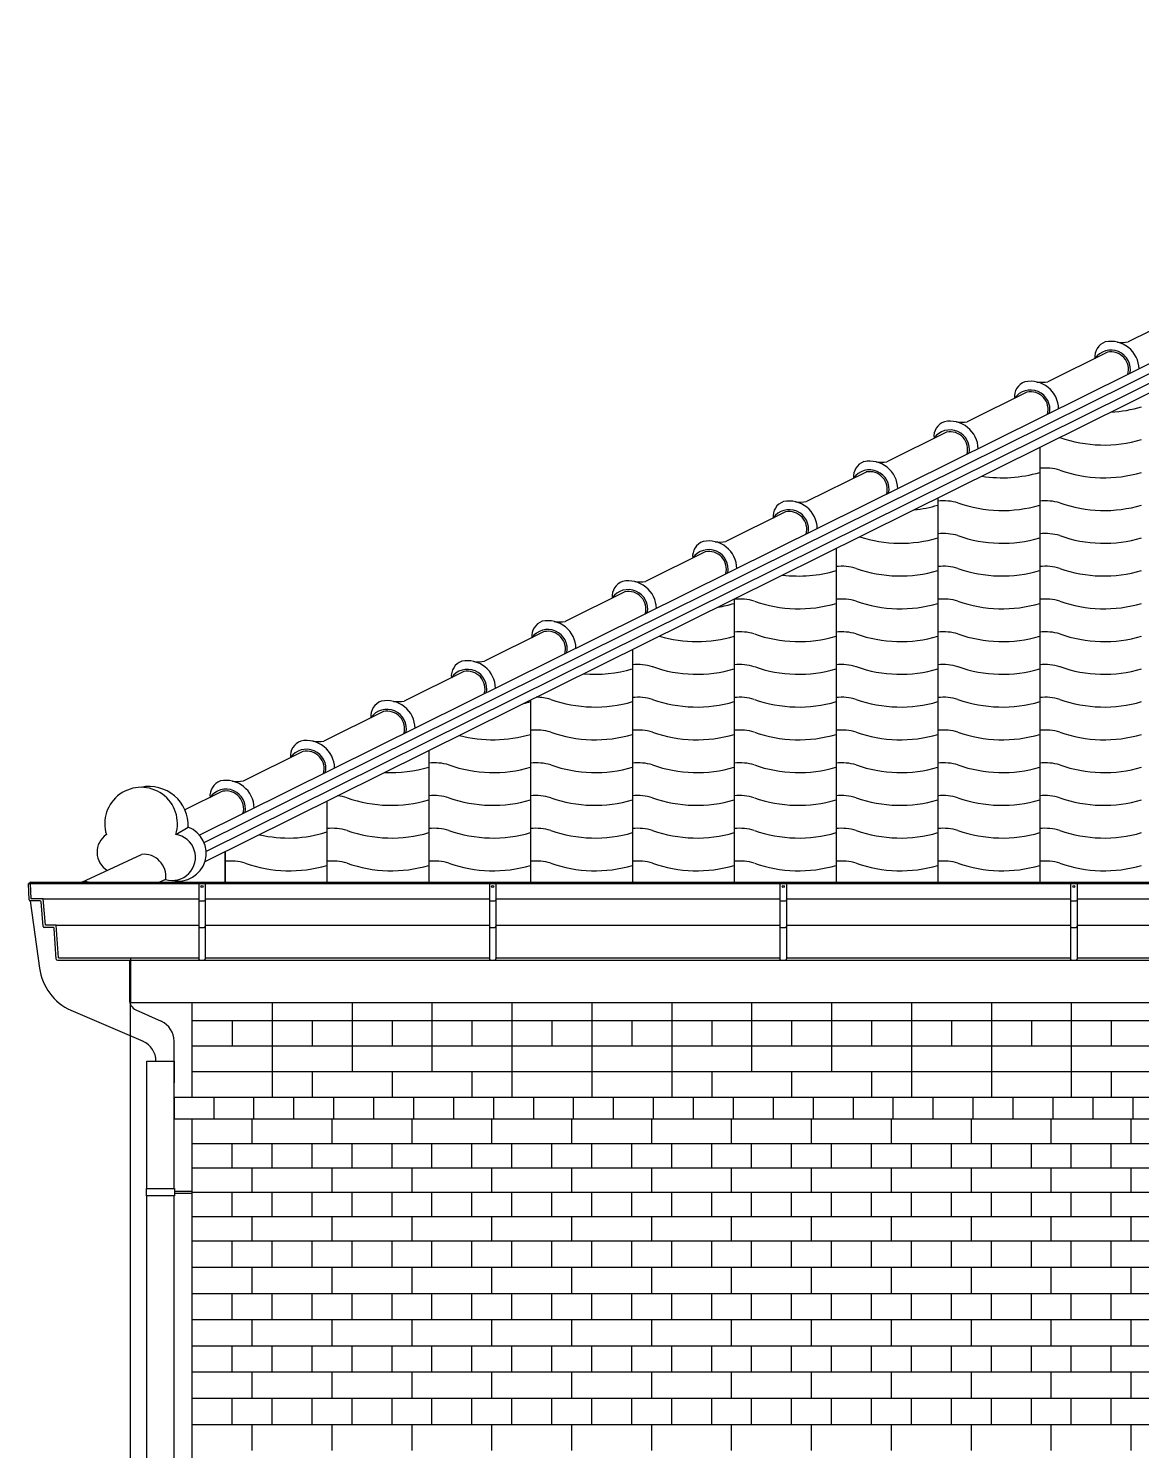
# Model space of a CAD drawing. Extents: x 101185 to 134825, y -129942 to -106182.
# Drawn here: x 107658 to 110723, y -118024 to -114110 of the extents above; entities that cross this region are included whole.
import ezdxf

# ---------------------------------------------------------------- set-up
doc = ezdxf.new("R2010")
doc.units = 0
doc.header["$LTSCALE"] = 50
doc.header["$MEASUREMENT"] = 0
for name, color, linetype in [('ele-3', 6, 'CONTINUOUS'), ('FIN', 5, 'CONTINUOUS'), ('h', 5, 'CONTINUOUS'), ('HAT', 5, 'CONTINUOUS'), ('HATCH', 5, 'CONTINUOUS'), ('W-1', 3, 'CONTINUOUS'), ('WALLI', 4, 'CONTINUOUS'), ('WID', 4, 'CONTINUOUS')]:
    doc.layers.add(name, color=color, linetype=linetype)

msp = doc.modelspace()

# ---------------------------------------------------------------- linework, layer by layer
at = {"layer": 'ele-3'}
for p, q in [((112677.5, -114100.4), (108141.6, -116351)), ((112683.4, -114124.2), (108147.6, -116374.8)), ((108109.4, -117178.5), (113659.4, -117178.5)), ((108109.4, -117245.7), (113659.4, -117245.7)), ((108109.4, -117312.9), (113658.4, -117312.9)), ((108109.4, -117380.1), (113659.4, -117380.1)), ((108109.4, -117447.3), (113659.4, -117447.3))]:
    msp.add_line(p, q, dxfattribs=at)
for points in [[(108169.4, -117111.3), (108169.4, -117051.3)], [(108279.4, -117111.3), (108279.4, -117051.3)], [(108389.4, -117111.3), (108389.4, -117051.3)], [(108499.4, -117111.3), (108499.4, -117051.3)], [(108609.4, -117111.3), (108609.4, -117051.3)], [(108719.4, -117111.3), (108719.4, -117051.3)], [(108829.4, -117111.3), (108829.4, -117051.3)], [(108939.4, -117111.3), (108939.4, -117051.3)], [(109049.4, -117111.3), (109049.4, -117051.3)], [(109159.4, -117111.3), (109159.4, -117051.3)], [(109269.4, -117111.3), (109269.4, -117051.3)], [(109379.4, -117111.3), (109379.4, -117051.3)], [(109489.4, -117111.3), (109489.4, -117051.3)], [(109599.4, -117111.3), (109599.4, -117051.3)], [(109709.4, -117111.3), (109709.4, -117051.3)], [(109819.4, -117111.3), (109819.4, -117051.3)], [(109929.4, -117111.3), (109929.4, -117051.3)], [(110039.4, -117111.3), (110039.4, -117051.3)], [(110149.4, -117111.3), (110149.4, -117051.3)], [(110259.4, -117111.3), (110259.4, -117051.3)], [(110369.4, -117111.3), (110369.4, -117051.3)], [(110479.4, -117111.3), (110479.4, -117051.3)], [(110589.4, -117111.3), (110589.4, -117051.3)], [(110699.4, -117111.3), (110699.4, -117051.3)], [(108274.4, -117178.5), (108274.4, -117111.3)], [(108494.4, -117178.5), (108494.4, -117111.3)], [(108714.4, -117178.5), (108714.4, -117111.3)], [(108934.4, -117178.5), (108934.4, -117111.3)], [(109154.4, -117178.5), (109154.4, -117111.3)], [(109374.4, -117178.5), (109374.4, -117111.3)], [(109594.4, -117178.5), (109594.4, -117111.3)], [(109814.4, -117178.5), (109814.4, -117111.3)], [(110034.4, -117178.5), (110034.4, -117111.3)], [(110254.4, -117178.5), (110254.4, -117111.3)], [(110474.4, -117178.5), (110474.4, -117111.3)], [(110694.4, -117178.5), (110694.4, -117111.3)], [(108219.4, -117245.7), (108219.4, -117178.5)], [(108329.4, -117245.7), (108329.4, -117178.5)], [(108439.4, -117245.7), (108439.4, -117178.5)], [(108549.4, -117245.7), (108549.4, -117178.5)], [(108659.4, -117245.7), (108659.4, -117178.5)], [(108769.4, -117245.7), (108769.4, -117178.5)], [(108879.4, -117245.7), (108879.4, -117178.5)], [(108989.4, -117245.7), (108989.4, -117178.5)], [(109099.4, -117245.7), (109099.4, -117178.5)], [(109209.4, -117245.7), (109209.4, -117178.5)], [(109319.4, -117245.7), (109319.4, -117178.5)], [(109429.4, -117245.7), (109429.4, -117178.5)], [(109539.4, -117245.7), (109539.4, -117178.5)], [(109649.4, -117245.7), (109649.4, -117178.5)], [(109759.4, -117245.7), (109759.4, -117178.5)], [(109869.4, -117245.7), (109869.4, -117178.5)], [(109979.4, -117245.7), (109979.4, -117178.5)], [(110089.4, -117245.7), (110089.4, -117178.5)], [(110199.4, -117245.7), (110199.4, -117178.5)], [(110309.4, -117245.7), (110309.4, -117178.5)], [(110419.4, -117245.7), (110419.4, -117178.5)], [(110529.4, -117245.7), (110529.4, -117178.5)], [(110639.4, -117245.7), (110639.4, -117178.5)], [(108274.4, -117312.9), (108274.4, -117245.7)], [(108494.4, -117312.9), (108494.4, -117245.7)], [(108714.4, -117312.9), (108714.4, -117245.7)], [(108934.4, -117312.9), (108934.4, -117245.7)], [(109154.4, -117312.9), (109154.4, -117245.7)], [(109374.4, -117312.9), (109374.4, -117245.7)], [(109594.4, -117312.9), (109594.4, -117245.7)], [(109814.4, -117312.9), (109814.4, -117245.7)], [(110034.4, -117312.9), (110034.4, -117245.7)], [(110254.4, -117312.9), (110254.4, -117245.7)], [(110474.4, -117312.9), (110474.4, -117245.7)], [(110694.4, -117312.9), (110694.4, -117245.7)], [(108219.4, -117380.1), (108219.4, -117312.9)], [(108329.4, -117380.1), (108329.4, -117312.9)], [(108439.4, -117380.1), (108439.4, -117312.9)], [(108549.4, -117380.1), (108549.4, -117312.9)], [(108659.4, -117380.1), (108659.4, -117312.9)], [(108769.4, -117380.1), (108769.4, -117312.9)], [(108879.4, -117380.1), (108879.4, -117312.9)], [(108989.4, -117380.1), (108989.4, -117312.9)], [(109099.4, -117380.1), (109099.4, -117312.9)], [(109209.4, -117380.1), (109209.4, -117312.9)], [(109319.4, -117380.1), (109319.4, -117312.9)], [(109429.4, -117380.1), (109429.4, -117312.9)], [(109539.4, -117380.1), (109539.4, -117312.9)], [(109649.4, -117380.1), (109649.4, -117312.9)], [(109759.4, -117380.1), (109759.4, -117312.9)], [(109869.4, -117380.1), (109869.4, -117312.9)], [(109979.4, -117380.1), (109979.4, -117312.9)], [(110089.4, -117380.1), (110089.4, -117312.9)], [(110199.4, -117380.1), (110199.4, -117312.9)], [(110309.4, -117380.1), (110309.4, -117312.9)], [(110419.4, -117380.1), (110419.4, -117312.9)], [(110529.4, -117380.1), (110529.4, -117312.9)], [(110639.4, -117380.1), (110639.4, -117312.9)], [(108274.4, -117447.3), (108274.4, -117380.1)], [(108494.4, -117447.3), (108494.4, -117380.1)], [(108714.4, -117447.3), (108714.4, -117380.1)], [(108934.4, -117447.3), (108934.4, -117380.1)], [(109154.4, -117447.3), (109154.4, -117380.1)], [(109374.4, -117447.3), (109374.4, -117380.1)], [(109594.4, -117447.3), (109594.4, -117380.1)], [(109814.4, -117447.3), (109814.4, -117380.1)], [(110034.4, -117447.3), (110034.4, -117380.1)], [(110254.4, -117447.3), (110254.4, -117380.1)], [(110474.4, -117447.3), (110474.4, -117380.1)], [(110694.4, -117447.3), (110694.4, -117380.1)]]:
    msp.add_lwpolyline(points, dxfattribs=at)
at = {"layer": 'FIN'}
msp.add_lwpolyline([(107939.4, -116674), (113466.9, -116674), (113466.9, -122410.3), (107939.4, -122410.3)], close=True, dxfattribs=at)
at = {"layer": 'h'}
for p, q in [((113655.5, -116841.3), (108109.4, -116841.3)), ((113663.9, -116911.3), (108109.4, -116911.3)), ((113659.4, -116981.3), (108109.4, -116981.3)), ((108109.4, -117519.4), (113659.4, -117519.4)), ((108109.4, -117591.5), (113659.4, -117591.5)), ((108109.4, -117663.6), (113659.4, -117663.6)), ((108109.4, -117735.7), (113659.4, -117735.7)), ((108109.4, -117807.9), (113659.4, -117807.9)), ((108109.4, -117880), (113659.4, -117880)), ((108109.4, -117952.1), (113659.4, -117952.1))]:
    msp.add_line(p, q, dxfattribs=at)
for points in [[(108329.4, -116791.3), (108329.4, -116841.3)], [(108549.4, -116791.3), (108549.4, -116841.3)], [(108769.4, -116791.3), (108769.4, -116841.3)], [(108989.4, -116791.3), (108989.4, -116841.3)], [(109209.4, -116791.3), (109209.4, -116841.3)], [(109429.4, -116791.3), (109429.4, -116841.3)], [(109649.4, -116791.3), (109649.4, -116841.3)], [(109869.4, -116791.3), (109869.4, -116841.3)], [(110089.4, -116791.3), (110089.4, -116841.3)], [(110309.4, -116791.3), (110309.4, -116841.3)], [(110529.4, -116791.3), (110529.4, -116841.3)], [(108219.4, -116841.3), (108219.4, -116911.3)], [(108329.4, -116841.3), (108329.4, -116911.3)], [(108439.4, -116841.3), (108439.4, -116911.3)], [(108549.4, -116841.3), (108549.4, -116911.3)], [(108659.4, -116841.3), (108659.4, -116911.3)], [(108769.4, -116841.3), (108769.4, -116911.3)], [(108879.4, -116841.3), (108879.4, -116911.3)], [(108989.4, -116841.3), (108989.4, -116911.3)], [(109099.4, -116841.3), (109099.4, -116911.3)], [(109209.4, -116841.3), (109209.4, -116911.3)], [(109319.4, -116841.3), (109319.4, -116911.3)], [(109429.4, -116841.3), (109429.4, -116911.3)], [(109539.4, -116841.3), (109539.4, -116911.3)], [(109649.4, -116841.3), (109649.4, -116911.3)], [(109759.4, -116841.3), (109759.4, -116911.3)], [(109869.4, -116841.3), (109869.4, -116911.3)], [(109979.4, -116841.3), (109979.4, -116911.3)], [(110089.4, -116841.3), (110089.4, -116911.3)], [(110199.4, -116841.3), (110199.4, -116911.3)], [(110309.4, -116841.3), (110309.4, -116911.3)], [(110419.4, -116841.3), (110419.4, -116911.3)], [(110529.4, -116841.3), (110529.4, -116911.3)], [(110639.4, -116841.3), (110639.4, -116911.3)], [(108329.4, -116911.3), (108329.4, -116981.3)], [(108549.4, -116911.3), (108549.4, -116981.3)], [(108769.4, -116911.3), (108769.4, -116981.3)], [(108989.4, -116911.3), (108989.4, -116981.3)], [(109209.4, -116911.3), (109209.4, -116981.3)], [(109429.4, -116911.3), (109429.4, -116981.3)], [(109649.4, -116911.3), (109649.4, -116981.3)], [(109869.4, -116911.3), (109869.4, -116981.3)], [(110089.4, -116911.3), (110089.4, -116981.3)], [(110309.4, -116911.3), (110309.4, -116981.3)], [(110529.4, -116911.3), (110529.4, -116981.3)], [(108329.4, -116981.3), (108329.4, -117051.3)], [(108439.4, -116981.3), (108439.4, -117051.3)], [(108659.4, -116981.3), (108659.4, -117051.3)], [(108879.4, -116981.3), (108879.4, -117051.3)], [(108989.4, -116981.3), (108989.4, -117051.3)], [(109209.4, -116981.3), (109209.4, -117051.3)], [(109429.4, -116981.3), (109429.4, -117051.3)], [(109539.4, -116981.3), (109539.4, -117051.3)], [(109759.4, -116981.3), (109759.4, -117051.3)], [(109979.4, -116981.3), (109979.4, -117051.3)], [(110089.4, -116981.3), (110089.4, -117051.3)], [(110309.4, -116981.3), (110309.4, -117051.3)], [(110529.4, -116981.3), (110529.4, -117051.3)], [(110639.4, -116981.3), (110639.4, -117051.3)], [(108219.4, -117519.4), (108219.4, -117447.3)], [(108329.4, -117519.4), (108329.4, -117447.3)], [(108439.4, -117519.4), (108439.4, -117447.3)], [(108549.4, -117519.4), (108549.4, -117447.3)], [(108659.4, -117519.4), (108659.4, -117447.3)], [(108769.4, -117519.4), (108769.4, -117447.3)], [(108879.4, -117519.4), (108879.4, -117447.3)], [(108989.4, -117519.4), (108989.4, -117447.3)], [(109099.4, -117519.4), (109099.4, -117447.3)], [(109209.4, -117519.4), (109209.4, -117447.3)], [(109319.4, -117519.4), (109319.4, -117447.3)], [(109429.4, -117519.4), (109429.4, -117447.3)], [(109539.4, -117519.4), (109539.4, -117447.3)], [(109649.4, -117519.4), (109649.4, -117447.3)], [(109759.4, -117519.4), (109759.4, -117447.3)], [(109869.4, -117519.4), (109869.4, -117447.3)], [(109979.4, -117519.4), (109979.4, -117447.3)], [(110089.4, -117519.4), (110089.4, -117447.3)], [(110199.4, -117519.4), (110199.4, -117447.3)], [(110309.4, -117519.4), (110309.4, -117447.3)], [(110419.4, -117519.4), (110419.4, -117447.3)], [(110529.4, -117519.4), (110529.4, -117447.3)], [(110639.4, -117519.4), (110639.4, -117447.3)], [(108274.4, -117591.5), (108274.4, -117519.4)], [(108494.4, -117591.5), (108494.4, -117519.4)], [(108714.4, -117591.5), (108714.4, -117519.4)], [(108934.4, -117591.5), (108934.4, -117519.4)], [(109154.4, -117591.5), (109154.4, -117519.4)], [(109374.4, -117591.5), (109374.4, -117519.4)], [(109594.4, -117591.5), (109594.4, -117519.4)], [(109814.4, -117591.5), (109814.4, -117519.4)], [(110034.4, -117591.5), (110034.4, -117519.4)], [(110254.4, -117591.5), (110254.4, -117519.4)], [(110474.4, -117591.5), (110474.4, -117519.4)], [(110694.4, -117591.5), (110694.4, -117519.4)], [(108219.4, -117663.6), (108219.4, -117591.5)], [(108329.4, -117663.6), (108329.4, -117591.5)], [(108439.4, -117663.6), (108439.4, -117591.5)], [(108549.4, -117663.6), (108549.4, -117591.5)], [(108659.4, -117663.6), (108659.4, -117591.5)], [(108769.4, -117663.6), (108769.4, -117591.5)], [(108879.4, -117663.6), (108879.4, -117591.5)], [(108989.4, -117663.6), (108989.4, -117591.5)], [(109099.4, -117663.6), (109099.4, -117591.5)], [(109209.4, -117663.6), (109209.4, -117591.5)], [(109319.4, -117663.6), (109319.4, -117591.5)], [(109429.4, -117663.6), (109429.4, -117591.5)], [(109539.4, -117663.6), (109539.4, -117591.5)], [(109649.4, -117663.6), (109649.4, -117591.5)], [(109759.4, -117663.6), (109759.4, -117591.5)], [(109869.4, -117663.6), (109869.4, -117591.5)], [(109979.4, -117663.6), (109979.4, -117591.5)], [(110089.4, -117663.6), (110089.4, -117591.5)], [(110199.4, -117663.6), (110199.4, -117591.5)], [(110309.4, -117663.6), (110309.4, -117591.5)], [(110419.4, -117663.6), (110419.4, -117591.5)], [(110529.4, -117663.6), (110529.4, -117591.5)], [(110639.4, -117663.6), (110639.4, -117591.5)], [(108274.4, -117735.7), (108274.4, -117663.6)], [(108494.4, -117735.7), (108494.4, -117663.6)], [(108714.4, -117735.7), (108714.4, -117663.6)], [(108934.4, -117735.7), (108934.4, -117663.6)], [(109154.4, -117735.7), (109154.4, -117663.6)], [(109374.4, -117735.7), (109374.4, -117663.6)], [(109594.4, -117735.7), (109594.4, -117663.6)], [(109814.4, -117735.7), (109814.4, -117663.6)], [(110034.4, -117735.7), (110034.4, -117663.6)], [(110254.4, -117735.7), (110254.4, -117663.6)], [(110474.4, -117735.7), (110474.4, -117663.6)], [(110694.4, -117735.7), (110694.4, -117663.6)], [(108219.4, -117807.9), (108219.4, -117735.7)], [(108329.4, -117807.9), (108329.4, -117735.7)], [(108439.4, -117807.9), (108439.4, -117735.7)], [(108549.4, -117807.9), (108549.4, -117735.7)], [(108659.4, -117807.9), (108659.4, -117735.7)], [(108769.4, -117807.9), (108769.4, -117735.7)], [(108879.4, -117807.9), (108879.4, -117735.7)], [(108989.4, -117807.9), (108989.4, -117735.7)], [(109099.4, -117807.9), (109099.4, -117735.7)], [(109209.4, -117807.9), (109209.4, -117735.7)], [(109319.4, -117807.9), (109319.4, -117735.7)], [(109429.4, -117807.9), (109429.4, -117735.7)], [(109539.4, -117807.9), (109539.4, -117735.7)], [(109649.4, -117807.9), (109649.4, -117735.7)], [(109759.4, -117807.9), (109759.4, -117735.7)], [(109869.4, -117807.9), (109869.4, -117735.7)], [(109979.4, -117807.9), (109979.4, -117735.7)], [(110089.4, -117807.9), (110089.4, -117735.7)], [(110199.4, -117807.9), (110199.4, -117735.7)], [(110309.4, -117807.9), (110309.4, -117735.7)], [(110419.4, -117807.9), (110419.4, -117735.7)], [(110529.4, -117807.9), (110529.4, -117735.7)], [(110639.4, -117807.9), (110639.4, -117735.7)], [(108274.4, -117880), (108274.4, -117807.9)], [(108494.4, -117880), (108494.4, -117807.9)], [(108714.4, -117880), (108714.4, -117807.9)], [(108934.4, -117880), (108934.4, -117807.9)], [(109154.4, -117880), (109154.4, -117807.9)], [(109374.4, -117880), (109374.4, -117807.9)], [(109594.4, -117880), (109594.4, -117807.9)], [(109814.4, -117880), (109814.4, -117807.9)], [(110034.4, -117880), (110034.4, -117807.9)], [(110254.4, -117880), (110254.4, -117807.9)], [(110474.4, -117880), (110474.4, -117807.9)], [(110694.4, -117880), (110694.4, -117807.9)], [(108219.4, -117952.1), (108219.4, -117880)], [(108329.4, -117952.1), (108329.4, -117880)], [(108439.4, -117952.1), (108439.4, -117880)], [(108549.4, -117952.1), (108549.4, -117880)], [(108659.4, -117952.1), (108659.4, -117880)], [(108769.4, -117952.1), (108769.4, -117880)], [(108879.4, -117952.1), (108879.4, -117880)], [(108989.4, -117952.1), (108989.4, -117880)], [(109099.4, -117952.1), (109099.4, -117880)], [(109209.4, -117952.1), (109209.4, -117880)], [(109319.4, -117952.1), (109319.4, -117880)], [(109429.4, -117952.1), (109429.4, -117880)], [(109539.4, -117952.1), (109539.4, -117880)], [(109649.4, -117952.1), (109649.4, -117880)], [(109759.4, -117952.1), (109759.4, -117880)], [(109869.4, -117952.1), (109869.4, -117880)], [(109979.4, -117952.1), (109979.4, -117880)], [(110089.4, -117952.1), (110089.4, -117880)], [(110199.4, -117952.1), (110199.4, -117880)], [(110309.4, -117952.1), (110309.4, -117880)], [(110419.4, -117952.1), (110419.4, -117880)], [(110529.4, -117952.1), (110529.4, -117880)], [(110639.4, -117952.1), (110639.4, -117880)], [(108274.4, -118024.2), (108274.4, -117952.1)], [(108494.4, -118024.2), (108494.4, -117952.1)], [(108714.4, -118024.2), (108714.4, -117952.1)], [(108934.4, -118024.2), (108934.4, -117952.1)], [(109154.4, -118024.2), (109154.4, -117952.1)], [(109374.4, -118024.2), (109374.4, -117952.1)], [(109594.4, -118024.2), (109594.4, -117952.1)], [(109814.4, -118024.2), (109814.4, -117952.1)], [(110034.4, -118024.2), (110034.4, -117952.1)], [(110254.4, -118024.2), (110254.4, -117952.1)], [(110474.4, -118024.2), (110474.4, -117952.1)], [(110694.4, -118024.2), (110694.4, -117952.1)]]:
    msp.add_lwpolyline(points, dxfattribs=at)
at = {"layer": 'HAT'}
msp.add_line((108064.1, -116328.3), (108098.3, -116308.4), dxfattribs=at)
for centre, radius, start, end in [((110619.7, -114800.5), 365.5, 272.9747, 286.387), ((110619.7, -114890.7), 365.5, 250.5059, 286.387), ((110456.7, -115466.2), 146.7, 73.7335, 95.5336), ((110619.7, -114980.9), 365.5, 250.5059, 286.387), ((110339.4, -114980.9), 365.5, 261.1339, 286.387), ((110059.1, -115071), 365.5, 275.8593, 286.387), ((110176.3, -115556.4), 146.7, 73.7335, 95.5336), ((110339.4, -115071), 365.5, 250.5059, 286.387), ((110456.7, -115556.4), 146.7, 73.7335, 95.5336), ((110619.7, -115071), 365.5, 250.5059, 286.387), ((110059.1, -115161.2), 365.5, 252.0753, 286.387), ((110176.3, -115646.5), 146.7, 73.7335, 95.5336), ((110339.4, -115161.2), 365.5, 250.5059, 286.387), ((110456.7, -115646.5), 146.7, 73.7335, 95.5336), ((110619.7, -115161.2), 365.5, 250.5059, 286.387), ((109896, -115736.7), 146.7, 73.7335, 95.5336), ((110059.1, -115251.3), 365.5, 250.5059, 286.387), ((110176.3, -115736.7), 146.7, 73.7335, 95.5336), ((110339.4, -115251.3), 365.5, 250.5059, 286.387), ((110456.7, -115736.7), 146.7, 73.7335, 95.5336), ((110619.7, -115251.3), 365.5, 250.5059, 286.387), ((109778.8, -115251.3), 365.5, 263.0492, 286.387), ((109498.5, -115341.5), 365.5, 279.1981, 286.387), ((109615.7, -115826.8), 146.7, 73.7335, 95.5336), ((109778.8, -115341.5), 365.5, 250.5059, 286.387), ((109896, -115826.8), 146.7, 73.7335, 95.5336), ((110059.1, -115341.5), 365.5, 250.5059, 286.387), ((110176.3, -115826.8), 146.7, 73.7335, 95.5336), ((110339.4, -115341.5), 365.5, 250.5059, 286.387), ((110456.7, -115826.8), 146.7, 73.7335, 95.5336), ((110619.7, -115341.5), 365.5, 250.5059, 286.387), ((109498.5, -115431.7), 365.5, 253.6422, 286.387), ((109615.7, -115917), 146.7, 73.7335, 95.5336), ((109778.8, -115431.7), 365.5, 250.5059, 286.387), ((109896, -115917), 146.7, 73.7335, 95.5336), ((110059.1, -115431.7), 365.5, 250.5059, 286.387), ((110176.3, -115917), 146.7, 73.7335, 95.5336), ((110339.4, -115431.7), 365.5, 250.5059, 286.387), ((110456.7, -115917), 146.7, 73.7335, 95.5336), ((110619.7, -115431.7), 365.5, 250.5059, 286.387), ((109218.2, -115521.8), 365.5, 265.0671, 286.387), ((109335.4, -116007.2), 146.7, 73.7335, 95.5336), ((109498.5, -115521.8), 365.5, 250.5059, 286.387), ((109615.7, -116007.2), 146.7, 73.7335, 95.5336), ((109778.8, -115521.8), 365.5, 250.5059, 286.387), ((109896, -116007.2), 146.7, 73.7335, 95.5336), ((110059.1, -115521.8), 365.5, 250.5059, 286.387), ((110176.3, -116007.2), 146.7, 73.7335, 95.5336), ((110339.4, -115521.8), 365.5, 250.5059, 286.387), ((110456.7, -116007.2), 146.7, 73.7335, 95.5336), ((110619.7, -115521.8), 365.5, 250.5059, 286.387), ((109055.1, -116097.3), 146.7, 73.7335, 89.5187), ((109335.4, -116097.3), 146.7, 73.7335, 95.5336), ((109615.7, -116097.3), 146.7, 73.7335, 95.5336), ((109896, -116097.3), 146.7, 73.7335, 95.5336), ((110176.3, -116097.3), 146.7, 73.7335, 95.5336), ((110456.7, -116097.3), 146.7, 73.7335, 95.5336), ((108937.8, -115612), 365.5, 283.3356, 286.387), ((109218.2, -115612), 365.5, 250.5059, 286.387), ((109498.5, -115612), 365.5, 250.5059, 286.387), ((109778.8, -115612), 365.5, 250.5059, 286.387), ((110059.1, -115612), 365.5, 250.5059, 286.387), ((110339.4, -115612), 365.5, 250.5059, 286.387), ((110619.7, -115612), 365.5, 250.5059, 286.387), ((108937.8, -115702.1), 365.5, 255.2569, 286.387), ((109055.1, -116187.5), 146.7, 73.7335, 95.5336), ((109218.2, -115702.1), 365.5, 250.5059, 286.387), ((109335.4, -116187.5), 146.7, 73.7335, 95.5336), ((109498.5, -115702.1), 365.5, 250.5059, 286.387), ((109615.7, -116187.5), 146.7, 73.7335, 95.5336), ((109778.8, -115702.1), 365.5, 250.5059, 286.387), ((109896, -116187.5), 146.7, 73.7335, 95.5336), ((110059.1, -115702.1), 365.5, 250.5059, 286.387), ((110176.3, -116187.5), 146.7, 73.7335, 95.5336), ((110339.4, -115702.1), 365.5, 250.5059, 286.387), ((110456.7, -116187.5), 146.7, 73.7335, 95.5336), ((110619.7, -115702.1), 365.5, 250.5059, 286.387), ((108657.5, -115792.3), 365.5, 267.2093, 286.387), ((108774.8, -116277.6), 146.7, 73.7335, 95.5336), ((108937.8, -115792.3), 365.5, 250.5059, 286.387), ((109055.1, -116277.6), 146.7, 73.7335, 95.5336), ((109218.2, -115792.3), 365.5, 250.5059, 286.387), ((109335.4, -116277.6), 146.7, 73.7335, 95.5336), ((109498.5, -115792.3), 365.5, 250.5059, 286.387), ((109615.7, -116277.6), 146.7, 73.7335, 95.5336), ((109778.8, -115792.3), 365.5, 250.5059, 286.387), ((109896, -116277.6), 146.7, 73.7335, 95.5336), ((110059.1, -115792.3), 365.5, 250.5059, 286.387), ((110176.3, -116277.6), 146.7, 73.7335, 95.5336), ((110339.4, -115792.3), 365.5, 250.5059, 286.387), ((110456.7, -116277.6), 146.7, 73.7335, 95.5336), ((110619.7, -115792.3), 365.5, 250.5059, 286.387), ((107990.9, -116303.7), 107.5, 357.5057, 101.9296), ((108494.5, -116367.8), 146.7, 73.7335, 84.0705), ((108774.8, -116367.8), 146.7, 73.7335, 95.5336), ((109055.1, -116367.8), 146.7, 73.7335, 95.5336), ((109335.4, -116367.8), 146.7, 73.7335, 95.5336), ((109615.7, -116367.8), 146.7, 73.7335, 95.5336), ((109896, -116367.8), 146.7, 73.7335, 95.5336), ((110176.3, -116367.8), 146.7, 73.7335, 95.5336), ((110456.7, -116367.8), 146.7, 73.7335, 95.5336), ((108657.5, -115882.5), 365.5, 250.5059, 286.387), ((108937.8, -115882.5), 365.5, 250.5059, 286.387), ((109218.2, -115882.5), 365.5, 250.5059, 286.387), ((109498.5, -115882.5), 365.5, 250.5059, 286.387), ((109778.8, -115882.5), 365.5, 250.5059, 286.387), ((110059.1, -115882.5), 365.5, 250.5059, 286.387), ((110339.4, -115882.5), 365.5, 250.5059, 286.387), ((110619.7, -115882.5), 365.5, 250.5059, 286.387), ((108071.3, -116380), 76.5, 257.4811, 69.3719), ((108373.6, -115993.1), 345, 256.6804, 288.0132), ((108494.5, -116458), 146.7, 73.7335, 95.5336), ((108657.5, -115972.6), 365.5, 250.5059, 286.387), ((108774.8, -116458), 146.7, 73.7335, 95.5336), ((108937.8, -115972.6), 365.5, 250.5059, 286.387), ((109055.1, -116458), 146.7, 73.7335, 95.5336), ((109218.2, -115972.6), 365.5, 250.5059, 286.387), ((109335.4, -116458), 146.7, 73.7335, 95.5336), ((109498.5, -115972.6), 365.5, 250.5059, 286.387), ((109615.7, -116458), 146.7, 73.7335, 95.5336), ((109778.8, -115972.6), 365.5, 250.5059, 286.387), ((109896, -116458), 146.7, 73.7335, 95.5336), ((110059.1, -115972.6), 365.5, 250.5059, 286.387), ((110176.3, -116458), 146.7, 73.7335, 95.5336), ((110339.4, -115972.6), 365.5, 250.5059, 286.387), ((110456.7, -116458), 146.7, 73.7335, 95.5336), ((110619.7, -115972.6), 365.5, 250.5059, 286.387), ((108214.2, -116548.1), 146.7, 73.7335, 95.5336), ((108377.2, -116062.8), 365.5, 250.5059, 286.387), ((108494.5, -116548.1), 146.7, 73.7335, 95.5336), ((108657.5, -116062.8), 365.5, 250.5059, 286.387), ((108774.8, -116548.1), 146.7, 73.7335, 95.5336), ((108937.8, -116062.8), 365.5, 250.5059, 286.387), ((109055.1, -116548.1), 146.7, 73.7335, 95.5336), ((109218.2, -116062.8), 365.5, 250.5059, 286.387), ((109335.4, -116548.1), 146.7, 73.7335, 95.5336), ((109498.5, -116062.8), 365.5, 250.5059, 286.387), ((109615.7, -116548.1), 146.7, 73.7335, 95.5336), ((109778.8, -116062.8), 365.5, 250.5059, 286.387), ((109896, -116548.1), 146.7, 73.7335, 95.5336), ((110059.1, -116062.8), 365.5, 250.5059, 286.387), ((110176.3, -116548.1), 146.7, 73.7335, 95.5336), ((110339.4, -116062.8), 365.5, 250.5059, 286.387), ((110456.7, -116548.1), 146.7, 73.7335, 95.5336), ((110619.7, -116062.8), 365.5, 250.5059, 286.387)]:
    msp.add_arc(centre, radius, start, end, dxfattribs=at)
at = {"layer": 'HATCH'}
for p, q in [((107664.4, -116459.7), (116609.4, -116459.7)), ((107663.1, -116511), (107688.9, -116696.3)), ((107699, -116505), (108127.4, -116505)), ((108145.4, -116505), (108927.4, -116505)), ((108945.4, -116505), (109727.4, -116505)), ((109745.4, -116505), (110527.4, -116505)), ((110545.4, -116505), (111327.4, -116505)), ((107735, -116578), (108127.4, -116578)), ((108145.4, -116578), (108927.4, -116578)), ((108945.4, -116578), (109727.4, -116578)), ((109745.4, -116578), (110527.4, -116578)), ((110545.4, -116578), (111327.4, -116578)), ((107936.4, -116674), (107936.4, -116783.5)), ((107775.6, -116812.3), (107974.1, -116897.7)), ((107954, -116810.8), (108024.1, -116842.6)), ((108059.4, -117302.9), (108059.4, -116897.2)), ((107984.4, -116952.4), (108059.4, -116952.4)), ((107984.4, -117302.9), (107984.4, -116952.4)), ((108059.4, -116952.4), (108059.4, -117012.4)), ((107984.4, -118187.3), (107984.4, -117322.9)), ((108059.4, -118187.3), (108059.4, -117322.9)), ((108060.4, -117310.4), (108109.4, -117310.4)), ((108060.4, -117315.4), (108109.4, -117315.4))]:
    msp.add_line(p, q, dxfattribs=at)
msp.add_lwpolyline([(107983.4, -117302.9), (108060.4, -117302.9), (108060.4, -117322.9), (107983.4, -117322.9)], close=True, dxfattribs=at)
for centre, radius, start, end in [((107837.5, -116675.7), 150, 187.9046, 245.6251), ((107966.4, -116783.5), 30, 180, 245.6251), ((107999.4, -116897.2), 60, 0, 65.6251), ((107949.4, -116952.4), 60, 0, 65.6251)]:
    msp.add_arc(centre, radius, start, end, dxfattribs=at)
at = {"layer": 'W-1'}
for p, q in [((108059.4, -117051.3), (113659.4, -117051.3)), ((108059.4, -117051.3), (108059.4, -117111.3)), ((108059.4, -117111.3), (113659.4, -117111.3))]:
    msp.add_line(p, q, dxfattribs=at)
for points in [[(108109.4, -117051.3), (108109.4, -116791.3)], [(108109.4, -121996.3), (108109.4, -117111.3)]]:
    msp.add_lwpolyline(points, dxfattribs=at)
at = {"layer": 'WALLI'}
for p, q in [((112671.6, -114076.5), (108129.4, -116330.2)), ((112689.4, -114148.1), (108144.2, -116403.3)), ((110850.2, -114890.9), (110685.9, -114972.5)), ((110628.7, -115000.8), (110464.4, -115082.3)), ((110407.3, -115110.7), (110243, -115192.2)), ((110185.8, -115220.6), (110021.5, -115302.1)), ((109964.4, -115330.5), (109800.1, -115412)), ((109742.9, -115440.3), (109578.6, -115521.8)), ((109521.5, -115550.2), (109357.2, -115631.7)), ((109300, -115660.1), (109135.7, -115741.6)), ((109078.6, -115770), (108914.3, -115851.5)), ((108857.1, -115879.8), (108692.8, -115961.4)), ((108635.7, -115989.7), (108471.4, -116071.2)), ((108414.2, -116099.6), (108249.9, -116181.1)), ((108192.7, -116209.5), (108089.4, -116260.8)), ((107805.8, -116459.7), (107970, -116383.1)), ((108018.8, -116459.7), (108036.5, -116451.4))]:
    msp.add_line(p, q, dxfattribs=at)
for centre, radius, start, end in [((110637.4, -115013.2), 43.3, 109.5592, 186.1908), ((110638.4, -115048.5), 77.6, 1.211, 101.5059), ((110669.4, -114871.2), 102.6, 262.6326, 279.2159), ((110638.4, -115048.5), 53.6, 348.3728, 145.1881), ((110638.4, -115048.5), 48.6, 343.6053, 101.5059), ((110416, -115123.1), 43.3, 109.5592, 186.1908), ((110417, -115158.3), 77.6, 1.211, 101.5059), ((110448, -114981), 102.6, 262.6326, 279.2159), ((110417, -115158.3), 53.6, 348.3728, 145.1881), ((110417, -115158.3), 48.6, 343.6053, 101.5059), ((110194.5, -115232.9), 43.3, 109.5592, 186.1908), ((110195.5, -115268.2), 77.6, 1.211, 101.5059), ((110226.5, -115090.9), 102.6, 262.6326, 279.2159), ((110195.5, -115268.2), 53.6, 348.3728, 145.1881), ((110195.5, -115268.2), 48.6, 343.6053, 101.5059), ((109973.1, -115342.8), 43.3, 109.5592, 186.1908), ((109974.1, -115378.1), 53.6, 348.3728, 145.1881), ((109974.1, -115378.1), 77.6, 1.211, 101.5059), ((110005.1, -115200.8), 102.6, 262.6326, 279.2159), ((109974.1, -115378.1), 48.6, 343.6053, 101.5059), ((109751.6, -115452.7), 43.3, 109.5592, 186.1908), ((109752.6, -115488), 53.6, 348.3728, 145.1881), ((109752.6, -115488), 77.6, 1.211, 101.5059), ((109752.6, -115488), 48.6, 343.6053, 101.5059), ((109783.6, -115310.7), 102.6, 262.6326, 279.2159), ((109530.2, -115562.6), 43.3, 109.5592, 186.1908), ((109531.2, -115597.8), 77.6, 1.211, 101.5059), ((109562.2, -115420.6), 102.6, 262.6326, 279.2159), ((109531.2, -115597.8), 53.6, 348.3728, 145.1881), ((109531.2, -115597.8), 48.6, 343.6053, 101.5059), ((109308.7, -115672.5), 43.3, 109.5592, 186.1908), ((109309.7, -115707.7), 77.6, 1.211, 101.5059), ((109340.7, -115530.4), 102.6, 262.6326, 279.2159), ((109309.7, -115707.7), 53.6, 348.3728, 145.1881), ((109309.7, -115707.7), 48.6, 343.6053, 101.5059), ((109087.3, -115782.3), 43.3, 109.5592, 186.1908), ((109088.2, -115817.6), 77.6, 1.211, 101.5059), ((109119.3, -115640.3), 102.6, 262.6326, 279.2159), ((109088.2, -115817.6), 53.6, 348.3728, 145.1881), ((109088.2, -115817.6), 48.6, 343.6053, 101.5059), ((108865.8, -115892.2), 43.3, 109.5592, 186.1908), ((108866.8, -115927.5), 53.6, 348.3728, 145.1881), ((108866.8, -115927.5), 77.6, 1.211, 101.5059), ((108897.8, -115750.2), 102.6, 262.6326, 279.2159), ((108866.8, -115927.5), 48.6, 343.6053, 101.5059), ((108644.4, -116002.1), 43.3, 109.5592, 186.1908), ((108645.3, -116037.4), 53.6, 348.3728, 145.1881), ((108645.3, -116037.4), 77.6, 1.211, 101.5059), ((108645.3, -116037.4), 48.6, 343.6053, 101.5059), ((108676.4, -115860.1), 102.6, 262.6326, 279.2159), ((108423.9, -116147.2), 77.6, 1.211, 101.5059), ((108422.9, -116112), 43.3, 109.5592, 186.1908), ((108423.9, -116147.2), 53.6, 348.3728, 145.1881), ((108423.9, -116147.2), 48.6, 343.6053, 101.5059), ((108454.9, -115969.9), 102.6, 262.6326, 279.2159), ((108201.5, -116221.8), 43.3, 109.5592, 186.1908), ((108202.4, -116257.1), 77.6, 1.211, 101.5059), ((108233.5, -116079.8), 102.6, 262.6326, 279.2159), ((107968.6, -116298.5), 100, 342.6584, 197.3415), ((108202.4, -116257.1), 53.6, 348.3728, 145.1881), ((108202.4, -116257.1), 48.6, 343.6053, 101.5059), ((107905.4, -116376.8), 58.2, 123.6007, 239.598), ((108054.7, -116391.2), 63.5, 252.5313, 81.5183), ((107975.6, -116444.1), 61.3, 353.1776, 95.2876)]:
    msp.add_arc(centre, radius, start, end, dxfattribs=at)
msp.add_ellipse((107840.8, -116534.7), major_axis=(-35, 75.1), ratio=0.475135, start_param=5.847118, end_param=6.283185, dxfattribs=at)
at = {"layer": 'WID'}
for p, q in [((110442.5, -115262.9), (110442.5, -116459.7)), ((110162.2, -115402), (110162.2, -116459.7)), ((109881.9, -115541.1), (109881.9, -116459.7)), ((109601.6, -115680.1), (109601.6, -116459.7)), ((109321.3, -115819.2), (109321.3, -116459.7)), ((109041, -115958.3), (109041, -116459.7)), ((108760.7, -116097.4), (108760.7, -116459.7)), ((108480.3, -116236.5), (108480.3, -116459.7)), ((108200, -116375.5), (108200, -116459.7)), ((108200, -116459.7), (108200, -116375.5)), ((107661.5, -116463.1), (107658.5, -116463.3)), ((107660.1, -116508.1), (107658.5, -116463.3)), ((107666, -116505), (107664.5, -116463.3)), ((107664.5, -116463.3), (116609.4, -116463.3)), ((108127.4, -116463.3), (108127.4, -116671)), ((108145.4, -116463.3), (108145.4, -116671)), ((108927.4, -116463.3), (108927.4, -116671)), ((108945.4, -116463.3), (108945.4, -116671)), ((109727.4, -116463.3), (109727.4, -116671)), ((109745.4, -116463.3), (109745.4, -116671)), ((110527.4, -116463.3), (110527.4, -116671)), ((110545.4, -116463.3), (110545.4, -116671)), ((107690.7, -116511), (107663.1, -116511)), ((107699, -116505), (107666, -116505)), ((107699.2, -116581.3), (107693.7, -116513.8)), ((107705, -116578), (107699, -116505)), ((108130.4, -116511), (108142.4, -116511)), ((108930.4, -116511), (108942.4, -116511)), ((109730.4, -116511), (109742.4, -116511)), ((110530.4, -116511), (110542.4, -116511)), ((107735, -116578), (107705, -116578)), ((107741, -116668), (107735, -116578)), ((107726.6, -116584), (107702.2, -116584)), ((107735.2, -116671.2), (107729.5, -116586.8)), ((108130.4, -116584), (108142.4, -116584)), ((108930.4, -116584), (108942.4, -116584)), ((109730.4, -116584), (109742.4, -116584)), ((110530.4, -116584), (110542.4, -116584)), ((107738.2, -116674), (107939.4, -116674)), ((107741, -116668), (107933.4, -116668)), ((107933.4, -116668), (108127.4, -116668)), ((107939.4, -116668), (107939.4, -116791.3)), ((108130.4, -116674), (108142.4, -116674)), ((108145.4, -116668), (108927.4, -116668)), ((108930.4, -116674), (108942.4, -116674)), ((108945.4, -116668), (109727.4, -116668)), ((109730.4, -116674), (109742.4, -116674)), ((109745.4, -116668), (110527.4, -116668)), ((110530.4, -116674), (110542.4, -116674)), ((110545.4, -116668), (111327.4, -116668)), ((108109.4, -116791.3), (107939.4, -116791.3)), ((108109.4, -116791.3), (107953.4, -116791.3)), ((113650.1, -116791.3), (108109.4, -116791.3))]:
    msp.add_line(p, q, dxfattribs=at)
for centre in [(108136.4, -116471.6), (108936.4, -116471.6), (109736.4, -116471.6), (110536.4, -116471.6)]:
    msp.add_circle(centre, 3, dxfattribs=at)
for centre, radius, start, end in [((107664.4, -116462.7), 3.02, 348.9556, 272.062), ((107663.1, -116508), 3, 182.062, 270), ((107690.7, -116514), 3, 4.6987, 90), ((107696.2, -116508), 3, 4.6987, 90), ((108130.4, -116508), 3, 180, 270), ((108142.4, -116508), 3, 270, 0), ((108930.4, -116508), 3, 180, 270), ((108942.4, -116508), 3, 270, 0), ((109730.4, -116508), 3, 180, 270), ((109742.4, -116508), 3, 270, 0), ((110530.4, -116508), 3, 180, 270), ((110542.4, -116508), 3, 270, 0), ((107732.2, -116581), 3, 3.8141, 90), ((107702.2, -116581), 3, 184.6987, 270), ((107726.6, -116587), 3, 3.8141, 90), ((108130.4, -116581), 3, 180, 270), ((108142.4, -116581), 3, 270, 0), ((108930.4, -116581), 3, 180, 270), ((108942.4, -116581), 3, 270, 0), ((109730.4, -116581), 3, 180, 270), ((109742.4, -116581), 3, 270, 0), ((110530.4, -116581), 3, 180, 270), ((110542.4, -116581), 3, 270, 0), ((107738.2, -116671), 3, 183.8141, 270), ((108130.4, -116671), 3, 180, 270), ((108142.4, -116671), 3, 270, 0), ((108930.4, -116671), 3, 180, 270), ((108942.4, -116671), 3, 270, 0), ((109730.4, -116671), 3, 180, 270), ((109742.4, -116671), 3, 270, 0), ((110530.4, -116671), 3, 180, 270), ((110542.4, -116671), 3, 270, 0)]:
    msp.add_arc(centre, radius, start, end, dxfattribs=at)

doc.saveas('drawing.dxf')
